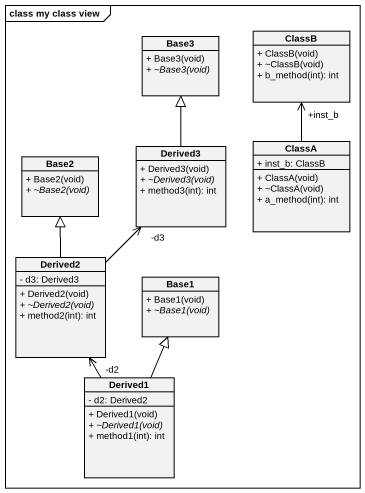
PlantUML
@startuml
mainframe class my class view
hide circle
hide empty members
skinparam classAttributeIconSize 0
class Base3 {
  + Base3(void)
  {abstract} + ~Base3(void)
}
class ClassB {
  + ClassB(void)
  + ~ClassB(void)
  + b_method(int): int
}
class Base2 {
  + Base2(void)
  {abstract} + ~Base2(void)
}
class Derived3 {
  + Derived3(void)
  {abstract} + ~Derived3(void)
  + method3(int): int
}
class ClassA {
  + inst_b: ClassB
  + ClassA(void)
  + ~ClassA(void)
  + a_method(int): int
}
class Derived2 {
  - d3: Derived3
  + Derived2(void)
  {abstract} + ~Derived2(void)
  + method2(int): int
}
class Base1 {
  + Base1(void)
  {abstract} + ~Base1(void)
}
class Derived1 {
  - d2: Derived2
  + Derived1(void)
  {abstract} + ~Derived1(void)
  + method1(int): int
}
Derived3 -up-|> Base3
ClassA -up-> "+inst_b" ClassB
Derived2 -up-|> Base2
Derived2 -up-> "-d3" Derived3
Derived1 -up-> "-d2" Derived2
Derived1 -up-|> Base1
@enduml
